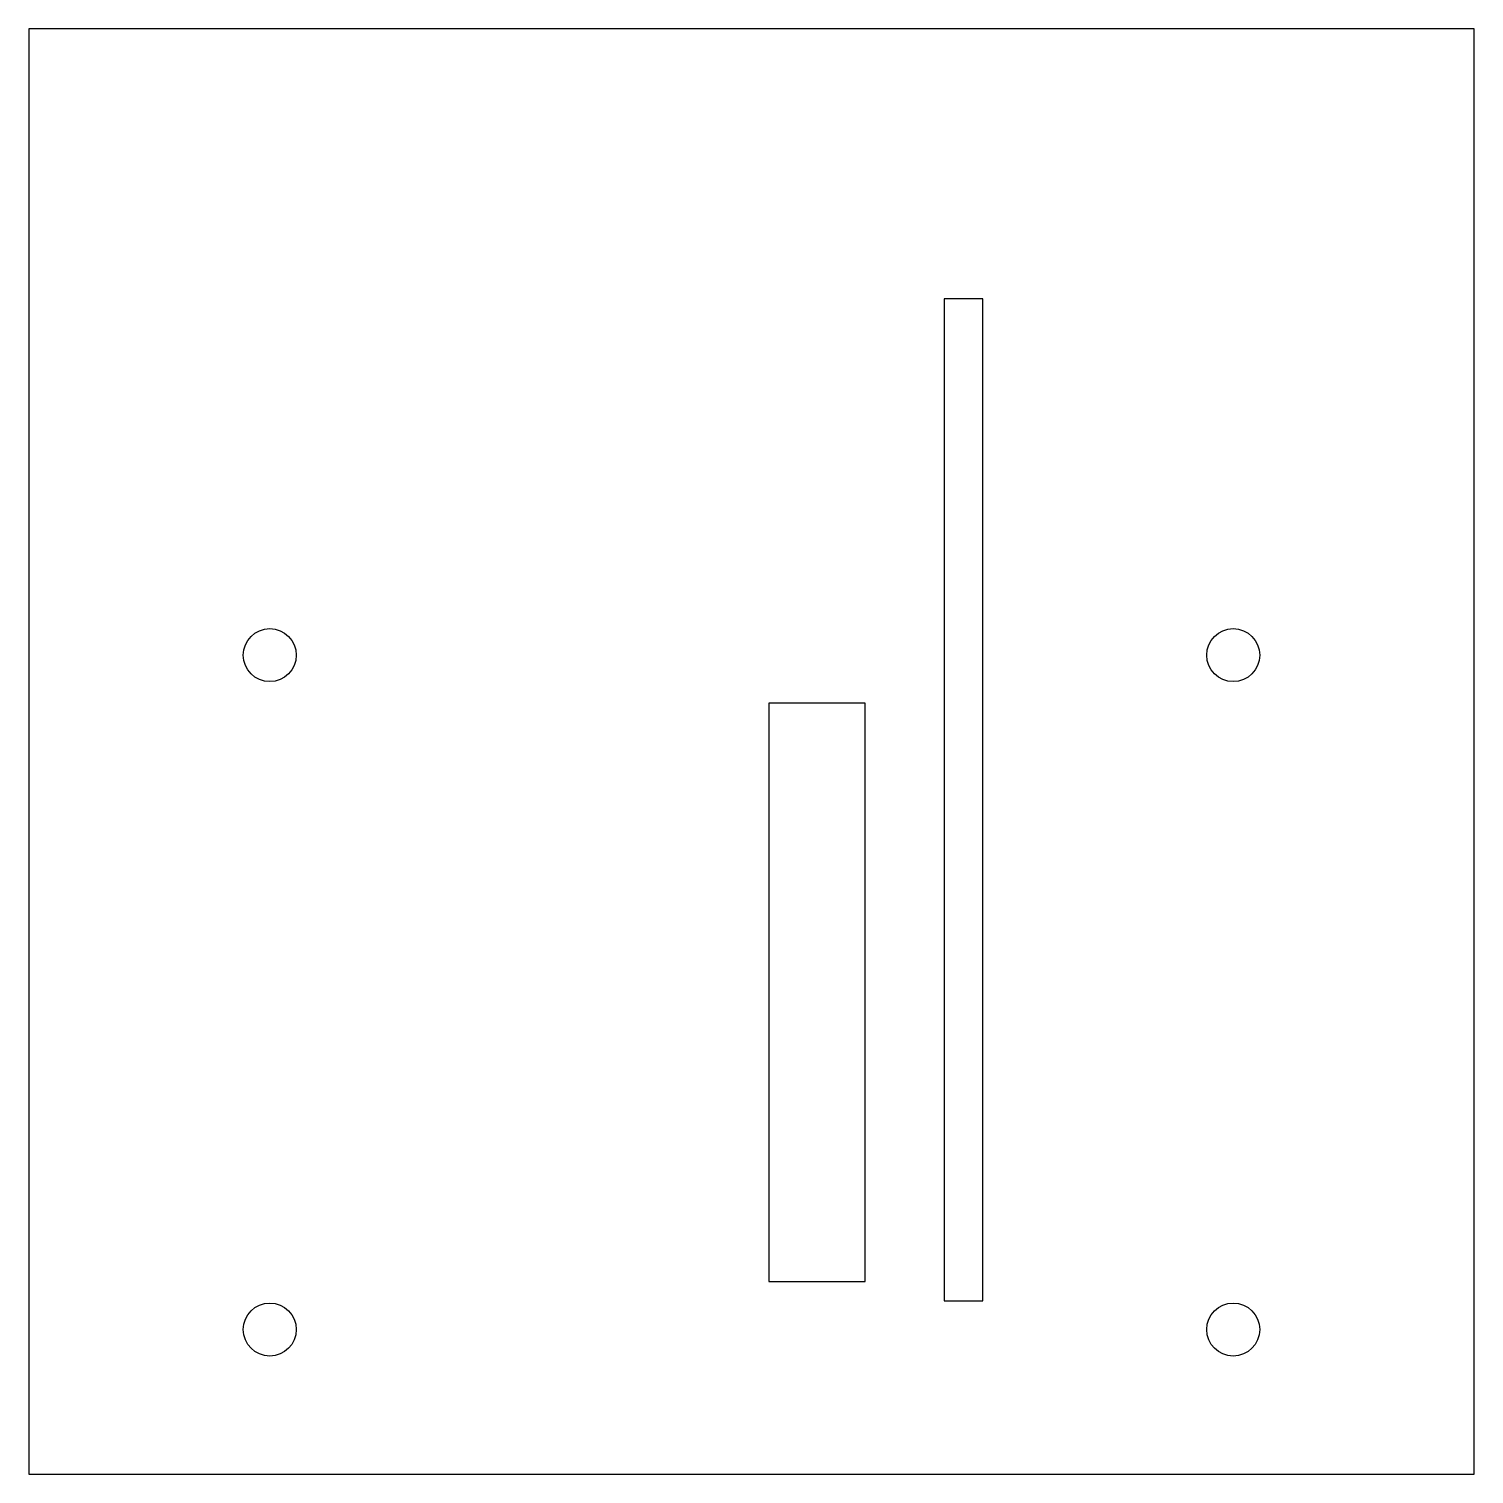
# Model space of a CAD drawing. Header units: millimetres. Extents: x -75 to 75, y -75 to 75.
import ezdxf

# ---------------------------------------------------------------- set-up
doc = ezdxf.new("R2010")
doc.units = ezdxf.units.MM

msp = doc.modelspace()

# ---------------------------------------------------------------- linework, layer by layer
at = {"layer": 'CUT'}
for points in [[(-75, -75), (75, -75), (75, 75), (-75, 75)], [(20, -57), (24, -57), (24, 47), (20, 47)], [(1.8, -55), (11.8, -55), (11.8, 5), (1.8, 5)]]:
    msp.add_lwpolyline(points, close=True, dxfattribs=at)
at = {"layer": 'DRILL'}
for centre in [(-50, 10), (50, 10), (-50, -60), (50, -60)]:
    msp.add_circle(centre, 2.75, dxfattribs=at)

doc.saveas('drawing.dxf')
